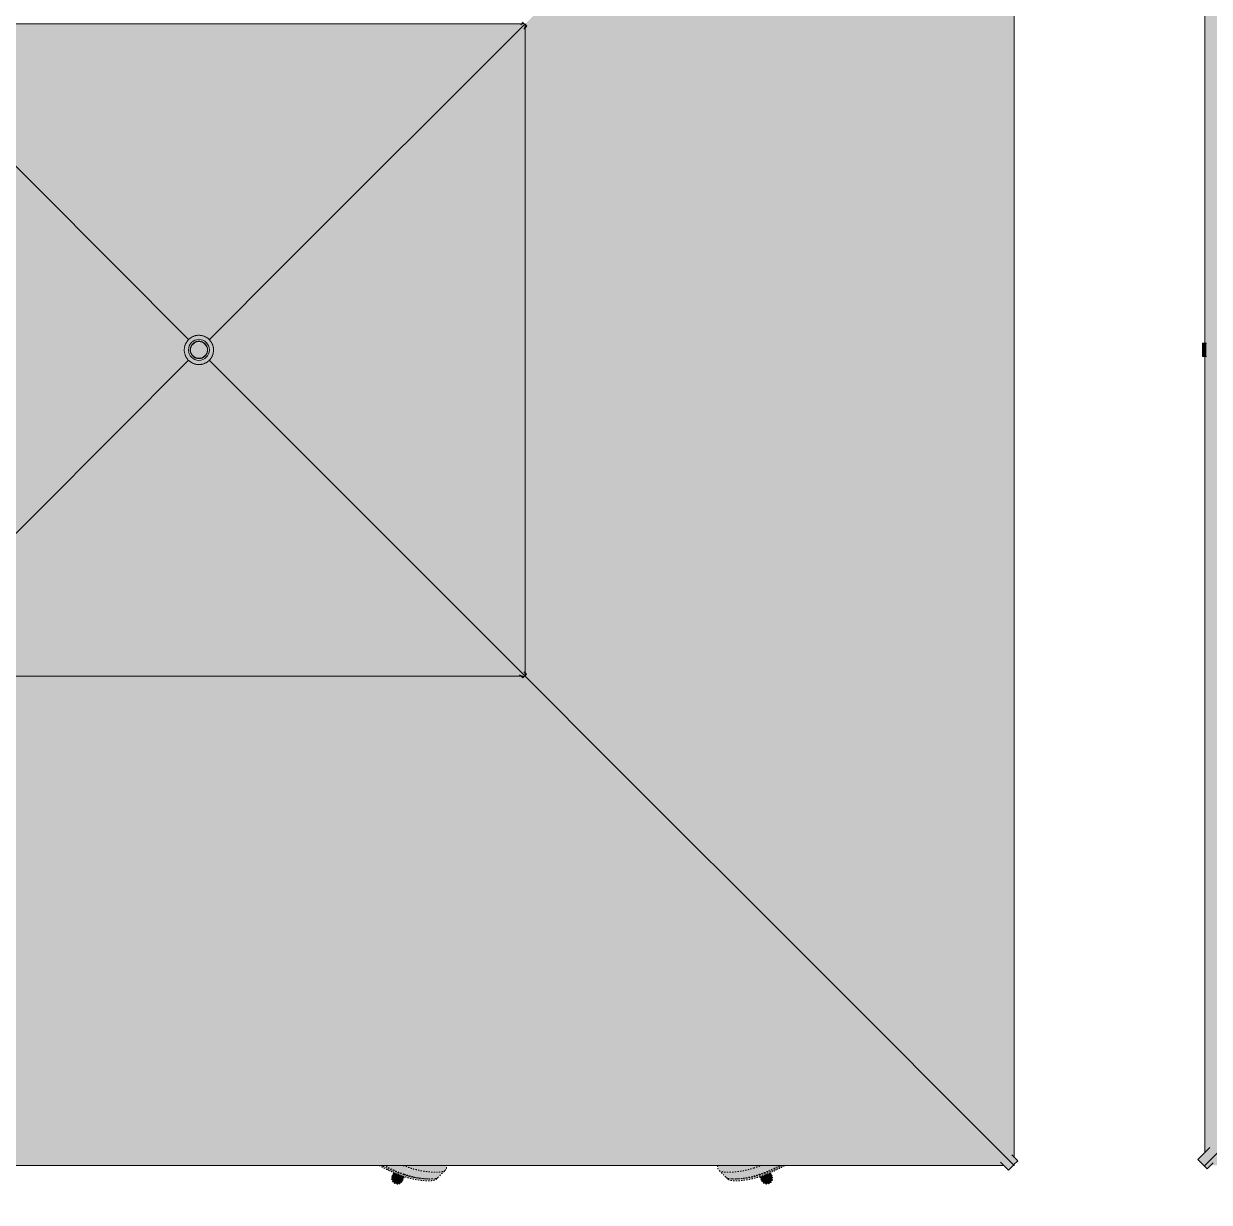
# Model space of a CAD drawing. Header units: inches. Extents: x 9391 to 11530, y 1186 to 2858.
# Drawn here: x 10563.9 to 10653.9, y 2364.1 to 2453.5 of the extents above; entities that cross this region are included whole.
import ezdxf

# ---------------------------------------------------------------- set-up
doc = ezdxf.new("R2010")
doc.units = ezdxf.units.IN
doc.header["$MEASUREMENT"] = 0
doc.linetypes.add('Dash 1_16_', pattern=[0.125, 0.0625, -0.0625])
for name, color, linetype, lineweight in [('A-GENM', 5, 'Continuous', 9), ('G-IMPT', 8, 'Continuous', 9), ('I-FURN', 30, 'Continuous', 9), ('I-FURN-1', 9, 'Continuous', 9), ('I-FURN-2', 253, 'Dash 1_16_', 9)]:
    doc.layers.add(name, color=color, linetype=linetype, lineweight=lineweight)

# ---------------------------------------------------------------- blocks, each defined once
blk = doc.blocks.new('HermanMiller_Collection_Deja-VuChair - OUTDOOR - CHAIR-1502034-FLOOR PLAN - ROOF')
at = {"layer": 'I-FURN-1'}
for points in [[(-7.793, -5.77), (-7.66, -5.77), (-8.094, -4.796), (-8.435, -3.993), (-8.459, -4.004), (-8.175, -4.862), (-7.895, -5.535), (-7.804, -5.744)], [(-6.672, -7.192), (-7.124, -6.603), (-7.618, -5.728), (-8.136, -4.43), (-8.277, -4.151), (-8.337, -4.127), (-8.094, -4.796), (-7.775, -5.524), (-7.394, -6.239), (-6.841, -7.004)], [(-7.6, -5.77), (-6.955, -5.736), (-7.213, -5.215), (-8.192, -4.271), (-7.727, -5.477), (-7.601, -5.767)], [(-8.466, -5.954), (-8.26, -6.048), (-8.034, -6.026), (-7.726, -5.896), (-7.955, -5.398), (-8.081, -5.108), (-8.442, -5.26), (-8.62, -5.544), (-8.557, -5.827), (-8.482, -5.932)], [(-5.862, -7.291), (-5.383, -7.697), (-5.149, -7.741), (-5.046, -7.721), (-4.883, -7.545), (-7.183, -5.245), (-6.69, -6.212), (-6.12, -7.004), (-5.872, -7.279)], [(-6.777, -7.295), (-6.324, -7.698), (-6.074, -7.756), (-6.087, -7.715), (-6.24, -7.614), (-6.586, -7.294), (-7.277, -6.416), (-7.66, -5.77), (-7.772, -5.808), (-7.304, -6.622), (-6.94, -7.103)], [(-6.585, -7.295), (-6.131, -7.698), (-5.868, -7.756), (-5.318, -7.721), (-5.383, -7.697), (-5.862, -7.291), (-6.434, -6.597), (-6.97, -5.77), (-7.594, -5.782), (-7.088, -6.655), (-6.599, -7.278)]]:
    blk.add_hatch(color=256, dxfattribs=at).paths.add_polyline_path(points, flags=0)
at = {"layer": 'I-FURN-2'}
for p, q in [((-8.081, -5.108), (-8.341, -5.206)), ((-8.034, -6.026), (-7.72, -5.909)), ((-6.174, -7.756), (-5.949, -7.756)), ((-5.981, -7.756), (-5.228, -7.756))]:
    blk.add_line(p, q, dxfattribs=at)
blk.add_arc((-8.188, -5.616), 0.438, 110.52412, 290.52412, dxfattribs=at)
for points, knots in [([(-8.479, -3.957), (-8.449, -4.062), (-8.341, -4.423), (-8.123, -5.033), (-7.909, -5.527), (-7.793, -5.77)], [-0.8024956, -0.8024956, -0.8024956, -0.8024956, -0.6666667, -0.3333333, 0, 0, 0, 0]), ([(-7.66, -5.77), (-7.784, -5.528), (-8.013, -5.036), (-8.231, -4.465), (-8.336, -4.143), (-8.357, -4.078)], [-1, -1, -1, -1, -0.6666667, -0.3333333, -0.2490092, -0.2490092, -0.2490092, -0.2490092]), ([(-7.793, -5.77), (-7.737, -5.885), (-7.651, -6.053), (-7.53, -6.267), (-7.339, -6.581), (-7.083, -6.944), (-6.818, -7.254), (-6.65, -7.429), (-6.531, -7.541), (-6.42, -7.633), (-6.288, -7.725), (-6.214, -7.753), (-6.174, -7.756)], [-1, -1, -1, -1, -0.892857, -0.839286, -0.785714, -0.571429, -0.428571, -0.357143, -0.285714, -0.214286, -0.142857, 0, 0, 0, 0]), ([(-6.673, -7.197), (-6.73, -7.131), (-6.921, -6.901), (-7.147, -6.581), (-7.337, -6.267), (-7.459, -6.053), (-7.545, -5.885), (-7.6, -5.77)], [0.4772497, 0.4772497, 0.4772497, 0.4772497, 0.5714286, 0.7857143, 0.8392857, 0.8928571, 1, 1, 1, 1]), ([(-6.939, -5.77), (-6.86, -5.923), (-6.695, -6.217), (-6.421, -6.628), (-6.138, -6.991), (-5.917, -7.237), (-5.761, -7.392), (-5.68, -7.468), (-5.618, -7.522), (-5.558, -7.572), (-5.486, -7.629), (-5.406, -7.685), (-5.314, -7.736), (-5.258, -7.754), (-5.228, -7.756)], [0, 0, 0, 0, 0.142857, 0.285714, 0.428571, 0.571429, 0.625, 0.678571, 0.705357, 0.732143, 0.785714, 0.839286, 0.892857, 1, 1, 1, 1]), ([(-6.343, -7.535), (-6.38, -7.502), (-6.459, -7.428), (-6.542, -7.342), (-6.585, -7.295)], [0.2874321, 0.2874321, 0.2874321, 0.2874321, 0.3571429, 0.4285714, 0.4285714, 0.4285714, 0.4285714]), ([(-6.325, -7.534), (-6.33, -7.53), (-6.35, -7.513), (-6.402, -7.468), (-6.482, -7.393), (-6.548, -7.327), (-6.581, -7.293)], [-0.7142857, -0.7142857, -0.7142857, -0.7142857, -0.7053571, -0.6785714, -0.625, -0.5725451, -0.5725451, -0.5725451, -0.5725451]), ([(-6.133, -7.697), (-6.163, -7.679), (-6.228, -7.633), (-6.302, -7.572), (-6.34, -7.538)], [0.1437988, 0.1437988, 0.1437988, 0.1437988, 0.2142857, 0.2857143, 0.2857143, 0.2857143, 0.2857143]), ([(-5.228, -7.756), (-5.158, -7.756), (-5.038, -7.733), (-4.933, -7.649), (-4.888, -7.577), (-4.877, -7.554)], [0, 0, 0, 0, 0.25, 0.5, 0.6031679, 0.6031679, 0.6031679, 0.6031679])]:
    blk.add_open_spline(points, degree=3, knots=knots, dxfattribs=at)
for points in [[(-7.6, -5.77), (-7.716, -5.527), (-7.931, -5.033), (-8.111, -4.526), (-8.192, -4.271)], [(-7.189, -5.247), (-7.11, -5.423), (-7.027, -5.598), (-6.939, -5.77)], [(-6.583, -7.291), (-6.673, -7.199), (-6.86, -6.991), (-7.142, -6.628), (-7.416, -6.217), (-7.582, -5.923), (-7.66, -5.77)], [(-6.588, -7.292), (-6.615, -7.262), (-6.643, -7.231), (-6.671, -7.199)], [(-5.981, -7.756), (-6.021, -7.753), (-6.071, -7.735), (-6.131, -7.698)]]:
    blk.add_open_spline(points, degree=3, dxfattribs=at)
blk = doc.blocks.new('HermanMiller_Collection_Deja-VuChair - OUTDOOR - CHAIR-1517712-FLOOR PLAN - ROOF')
at = {"layer": 'I-FURN-1'}
for points in [[(-6.777, 7.295), (-7.316, 6.603), (-7.793, 5.77), (-7.639, 5.808), (-7.127, 6.638), (-6.518, 7.362), (-6.113, 7.705), (-6.087, 7.756), (-6.284, 7.713), (-6.424, 7.621), (-6.696, 7.376)], [(-6.585, 7.295), (-7.124, 6.603), (-7.6, 5.77), (-6.939, 5.77), (-6.419, 6.62), (-5.862, 7.291), (-5.383, 7.697), (-5.324, 7.756), (-6.02, 7.74), (-6.209, 7.638), (-6.518, 7.362)], [(-5.862, 7.291), (-6.434, 6.597), (-6.939, 5.77), (-7.183, 5.245), (-4.883, 7.545), (-4.916, 7.617), (-5.13, 7.737), (-5.228, 7.756), (-5.383, 7.697), (-5.791, 7.357)], [(-6.672, 7.192), (-7.141, 6.62), (-7.66, 5.77), (-8.094, 4.796), (-8.351, 4.077), (-8.191, 4.276), (-7.727, 5.477), (-7.364, 6.219), (-6.819, 7.019), (-6.792, 7.051)], [(-8.466, 5.954), (-8.598, 5.77), (-8.587, 5.435), (-8.341, 5.206), (-8.08, 5.109), (-7.748, 5.919), (-8.146, 6.052), (-8.369, 6.015)], [(-7.793, 5.77), (-8.255, 4.635), (-8.473, 3.955), (-8.337, 4.127), (-8.094, 4.796), (-7.77, 5.534), (-7.66, 5.77), (-7.778, 5.77)], [(-7.6, 5.77), (-8.136, 4.43), (-8.157, 4.271), (-7.168, 5.278), (-6.97, 5.77), (-7.266, 5.77)]]:
    blk.add_hatch(color=256, dxfattribs=at).paths.add_polyline_path(points, flags=0)
at = {"layer": 'I-FURN-2'}
for p, q in [((-5.949, 7.756), (-6.174, 7.756)), ((-5.228, 7.756), (-5.981, 7.756)), ((-7.72, 5.909), (-8.034, 6.026)), ((-8.341, 5.206), (-8.081, 5.108))]:
    blk.add_line(p, q, dxfattribs=at)
blk.add_arc((-8.188, 5.616), 0.438, 69.47588, 249.47588, dxfattribs=at)
for points, knots in [([(-6.174, 7.756), (-6.204, 7.754), (-6.257, 7.737), (-6.345, 7.686), (-6.421, 7.631), (-6.49, 7.575), (-6.547, 7.525), (-6.605, 7.471), (-6.682, 7.396), (-6.829, 7.242), (-7.039, 6.995), (-7.306, 6.63), (-7.564, 6.218), (-7.719, 5.923), (-7.793, 5.77)], [-1, -1, -1, -1, -0.892857, -0.839286, -0.785714, -0.732143, -0.705357, -0.678571, -0.625, -0.571429, -0.428571, -0.285714, -0.142857, 0, 0, 0, 0]), ([(-7.66, 5.77), (-7.601, 5.885), (-7.509, 6.052), (-7.38, 6.266), (-7.178, 6.578), (-6.906, 6.94), (-6.674, 7.198), (-6.583, 7.291)], [-1, -1, -1, -1, -0.8928571, -0.8392857, -0.7857143, -0.5714286, -0.4285714, -0.4285714, -0.4285714, -0.4285714]), ([(-7.6, 5.77), (-7.527, 5.923), (-7.372, 6.218), (-7.113, 6.63), (-6.877, 6.954), (-6.73, 7.131), (-6.673, 7.197)], [0, 0, 0, 0, 0.1428571, 0.2857143, 0.4285714, 0.5227503, 0.5227503, 0.5227503, 0.5227503]), ([(-5.228, 7.756), (-5.248, 7.754), (-5.295, 7.743), (-5.38, 7.701), (-5.467, 7.643), (-5.544, 7.584), (-5.623, 7.519), (-5.728, 7.425), (-5.905, 7.25), (-6.185, 6.94), (-6.456, 6.578), (-6.658, 6.266), (-6.788, 6.052), (-6.88, 5.885), (-6.939, 5.77)], [0, 0, 0, 0, 0.071429, 0.142857, 0.214286, 0.25, 0.285714, 0.357143, 0.428571, 0.571429, 0.785714, 0.839286, 0.892857, 1, 1, 1, 1]), ([(-6.585, 7.295), (-6.553, 7.33), (-6.49, 7.396), (-6.413, 7.471), (-6.365, 7.516), (-6.347, 7.532), (-6.343, 7.535)], [0.5714286, 0.5714286, 0.5714286, 0.5714286, 0.625, 0.6785714, 0.7053571, 0.7125679, 0.7125679, 0.7125679, 0.7125679]), ([(-6.581, 7.293), (-6.537, 7.339), (-6.449, 7.426), (-6.365, 7.5), (-6.325, 7.534)], [-0.4274549, -0.4274549, -0.4274549, -0.4274549, -0.3571429, -0.2857143, -0.2857143, -0.2857143, -0.2857143]), ([(-6.34, 7.538), (-6.331, 7.546), (-6.293, 7.579), (-6.229, 7.632), (-6.171, 7.673), (-6.139, 7.693), (-6.132, 7.698)], [0.7142857, 0.7142857, 0.7142857, 0.7142857, 0.7321429, 0.7857143, 0.8392857, 0.8562012, 0.8562012, 0.8562012, 0.8562012]), ([(-6.131, 7.698), (-6.116, 7.707), (-6.059, 7.739), (-6.011, 7.754), (-5.981, 7.756)], [0.8571429, 0.8571429, 0.8571429, 0.8571429, 0.8928571, 1, 1, 1, 1]), ([(-4.877, 7.554), (-4.888, 7.577), (-4.933, 7.649), (-5.038, 7.733), (-5.158, 7.756), (-5.228, 7.756)], [0.3968321, 0.3968321, 0.3968321, 0.3968321, 0.5, 0.75, 1, 1, 1, 1]), ([(-7.793, 5.77), (-7.909, 5.527), (-8.123, 5.033), (-8.341, 4.423), (-8.449, 4.062), (-8.479, 3.957)], [-1, -1, -1, -1, -0.6666667, -0.3333333, -0.1975044, -0.1975044, -0.1975044, -0.1975044]), ([(-8.357, 4.078), (-8.336, 4.143), (-8.231, 4.465), (-8.013, 5.036), (-7.784, 5.528), (-7.66, 5.77)], [-0.7509908, -0.7509908, -0.7509908, -0.7509908, -0.6666667, -0.3333333, 0, 0, 0, 0])]:
    blk.add_open_spline(points, degree=3, knots=knots, dxfattribs=at)
for points in [[(-6.671, 7.199), (-6.643, 7.231), (-6.615, 7.262), (-6.588, 7.292)], [(-8.192, 4.271), (-8.111, 4.526), (-7.931, 5.033), (-7.716, 5.527), (-7.6, 5.77)], [(-6.939, 5.77), (-7.027, 5.598), (-7.11, 5.423), (-7.189, 5.247)]]:
    blk.add_open_spline(points, degree=3, dxfattribs=at)
blk = doc.blocks.new('Umbrella-Outdoor_17359 - umbrella_dwg-1501861-FLOOR PLAN - ROOF')
at = {"layer": 'G-IMPT'}
for points in [[(-219.051, -121.529), (-182.089, -84.463), (-182.283, -84.269), (-182.072, -84.058), (-182.072, -59.902), (-182.141, -59.902), (-182.141, -59.502), (-182.072, -59.502), (-182.072, -35.276), (-182.248, -35.1), (-182.089, -34.941), (-219.051, 2.125), (-218.764, 1.043), (-219.082, 1.362), (-219.082, -59.202), (-218.955, -59.202), (-218.955, -60.202), (-219.082, -60.202), (-219.082, -120.593), (-218.702, -120.213)], [(-218.955, -60.202), (-218.955, -59.202), (-219.257, -59.202), (-219.257, -60.202)], [(-218.636, -121.561), (-96.333, -121.561), (-96.588, -121.305), (-95.539, -121.561), (-132.689, -84.446), (-132.831, -84.587), (-132.972, -84.446), (-181.893, -84.446), (-182, -84.552), (-182.089, -84.463), (-219.051, -121.529), (-218.443, -121.368)], [(-218.903, -121.827), (-218.443, -121.368), (-219.051, -121.529), (-218.702, -120.213), (-219.61, -121.12), (-219.082, -121.648)]]:
    blk.add_hatch(color=256, dxfattribs=at).paths.add_polyline_path(points, flags=0)
for p, q in [((-219.257, -60.202), (-219.257, -59.202)), ((-218.955, -59.202), (-219.257, -59.202)), ((-218.955, -60.202), (-219.257, -60.202)), ((-218.702, -120.213), (-219.61, -121.12)), ((-218.903, -121.827), (-219.61, -121.12)), ((-218.903, -121.827), (-218.443, -121.368))]:
    blk.add_line(p, q, dxfattribs=at)
at = {"layer": 'G-IMPT', "flags": 128}
for points in [[(-219.082, 1.362), (-219.082, -28.773), (-219.082, -59.202)], [(-219.082, -60.202), (-219.082, -90.631), (-219.082, -120.593)], [(-182.089, -84.463), (-188.593, -90.985), (-203.838, -106.273), (-219.082, -121.561)], [(-219.082, -121.561), (-203.838, -106.273), (-188.593, -90.985), (-182.089, -84.463)]]:
    blk.add_lwpolyline(points, dxfattribs=at)
blk = doc.blocks.new('Umbrella-Outdoor_17359 - Umbrella-Outdoor_17359-1502046-FLOOR PLAN - ROOF')
blk.add_blockref('Umbrella-Outdoor_17359 - umbrella_dwg-1501861-FLOOR PLAN - ROOF', (0, 0))
blk = doc.blocks.new('Umbrella-Outdoor_17359 - umbrella_dwg-V45-FLOOR PLAN - ROOF')
at = {"layer": 'G-IMPT'}
for points in [[(-95.539, -121.561), (-95.539, -121.474), (-95.732, -120.747), (-95.539, -120.941), (-95.539, 1.363), (-95.795, 1.108), (-95.539, 2.157), (-132.654, -34.993), (-132.513, -35.135), (-132.654, -35.276), (-132.654, -84.197), (-132.548, -84.304), (-132.654, -84.446), (-95.583, -121.517)], [(-182.056, -84.43), (-158.191, -60.46), (-158.466, -59.953), (-158.469, -59.483), (-158.409, -59.268), (-158.226, -58.969), (-158.207, -58.891), (-182.059, -34.971), (-181.944, -35.404), (-182.072, -35.276), (-182.072, -59.502), (-182.021, -59.51), (-182.021, -59.902), (-182.072, -59.902), (-182.072, -84.058), (-181.917, -83.904)], [(-132.654, -84.446), (-132.656, -84.412), (-132.734, -84.117), (-132.654, -84.197), (-132.654, -35.276), (-132.757, -35.378), (-132.672, -34.976), (-156.589, -58.944), (-156.398, -59.243), (-156.325, -59.502), (-156.327, -59.921), (-156.384, -60.138), (-156.503, -60.314), (-156.619, -60.481), (-132.672, -84.428)], [(-156.569, -59.702), (-156.305, -59.702), (-156.386, -59.269), (-156.569, -58.969), (-156.759, -58.801), (-156.991, -58.669), (-157.513, -58.605), (-158.12, -58.869), (-158.322, -59.087), (-158.398, -59.243), (-158.471, -59.502), (-158.458, -59.702), (-158.189, -59.702), (-157.903, -59.12), (-157.341, -58.934), (-156.826, -59.174), (-156.589, -59.702)], [(-157.455, -60.81), (-156.974, -60.695), (-156.637, -60.51), (-156.33, -59.953), (-156.337, -59.702), (-156.607, -59.702), (-156.892, -60.283), (-157.435, -60.478), (-157.97, -60.231), (-158.233, -59.702), (-158.491, -59.702), (-158.413, -60.136), (-158.293, -60.314), (-157.943, -60.646), (-157.467, -60.807)], [(-180.971, -84.446), (-132.972, -84.446), (-133.074, -84.343), (-132.672, -84.428), (-156.637, -60.51), (-156.976, -60.696), (-157.301, -60.787), (-157.551, -60.788), (-157.861, -60.679), (-158.159, -60.51), (-158.207, -60.513), (-182.056, -84.432), (-181.836, -84.388), (-181.893, -84.446), (-181.467, -84.446)], [(-218.636, -121.561), (-96.333, -121.561), (-96.588, -121.305), (-95.539, -121.561), (-132.689, -84.446), (-132.831, -84.587), (-132.972, -84.446), (-181.893, -84.446), (-182, -84.552), (-182.089, -84.463), (-219.051, -121.529), (-218.443, -121.368)]]:
    blk.add_hatch(color=256, dxfattribs=at).paths.add_polyline_path(points, flags=0)
h = blk.add_hatch(color=256, dxfattribs=at)
h.paths.add_polyline_path([(-156.615, -58.919), (-132.682, -34.965), (-132.983, -35.039), (-132.902, -34.959), (-181.824, -34.959), (-181.722, -35.061), (-182.072, -34.959), (-158.18, -58.918), (-157.851, -58.702), (-157.243, -58.62), (-156.879, -58.733), (-156.68, -58.866)], flags=0)
h.paths.add_polyline_path([(-162.3, -52.571), (-162.3, -52.571), (-162.427, -52.296)], flags=0)
h.paths.add_polyline_path([(-170.921, -42.019), (-170.922, -42.019), (-171.355, -41.873)], flags=0)
h = blk.add_hatch(color=256, dxfattribs=at)
h.paths.add_polyline_path([(-132.757, -35.378), (-132.513, -35.135), (-132.654, -34.993)], flags=0)
h.paths.add_polyline_path([(-132.983, -35.039), (-132.689, -34.959), (-132.796, -34.852), (-132.98, -35.036)], flags=0)
h = blk.add_hatch(color=256, dxfattribs=at)
h.paths.add_polyline_path([(-158.189, -59.702), (-158.134, -59.691), (-158.168, -59.652)], flags=0)
h.paths.add_polyline_path([(-156.74, -59.702), (-156.775, -59.41), (-156.82, -59.354), (-156.8, -59.302), (-156.789, -59.262), (-156.852, -59.141), (-157.072, -59.063), (-157.029, -59.134), (-157.118, -59.095), (-157.38, -59.012), (-157.371, -59.034), (-157.172, -59.158), (-156.933, -59.285), (-156.743, -59.697)], flags=0)
h.paths.add_polyline_path([(-158.037, -59.696), (-157.908, -59.267), (-157.998, -59.332), (-158.024, -59.419), (-158.027, -59.484), (-158.041, -59.665), (-158.039, -59.679)], flags=0)
h.paths.add_polyline_path([(-158.03, -59.319), (-157.908, -59.216), (-157.889, -59.139), (-157.97, -59.173), (-158.017, -59.286)], flags=0)
h.paths.add_polyline_path([(-157.511, -59.111), (-157.442, -59.051), (-157.52, -59.073)], flags=0)
h.paths.add_polyline_path([(-157.736, -59.204), (-157.551, -59.092), (-157.653, -59.09), (-157.853, -59.188), (-157.822, -59.195), (-157.751, -59.203)], flags=0)
h.paths.add_polyline_path([(-157.103, -59.048), (-157.398, -58.911), (-157.442, -58.976), (-157.109, -59.047)], flags=0)
h = blk.add_hatch(color=256, dxfattribs=at)
h.paths.add_polyline_path([(-156.852, -60.127), (-156.742, -60.028), (-156.68, -59.847), (-156.66, -59.702), (-156.607, -59.702), (-156.825, -59.29), (-156.829, -59.333), (-156.775, -59.41), (-156.739, -59.451), (-156.785, -59.619), (-156.757, -59.725), (-156.768, -59.92), (-156.76, -60.011), (-156.781, -60.055), (-156.851, -60.126)], flags=0)
h.paths.add_polyline_path([(-157.829, -60.028), (-157.862, -60.119), (-157.867, -60.033), (-157.832, -60.028)], flags=0)
h.paths.add_polyline_path([(-157.398, -60.493), (-156.931, -60.261), (-156.91, -60.143), (-156.933, -60.119), (-156.91, -59.985), (-156.997, -60.104), (-157.061, -60.148), (-157.18, -60.234), (-157.245, -60.239), (-157.341, -60.255), (-157.454, -60.26), (-157.807, -60.085), (-157.886, -59.985), (-157.901, -60.028), (-157.821, -60.165), (-157.413, -60.381), (-157.348, -60.453)], flags=0)
h.paths.add_polyline_path([(-157.533, -60.381), (-157.716, -60.329), (-157.631, -60.366), (-157.538, -60.38)], flags=0)
h.paths.add_polyline_path([(-157.263, -60.379), (-157.341, -60.317), (-157.275, -60.331), (-157.264, -60.377)], flags=0)
h.paths.add_polyline_path([(-157.206, -60.331), (-157.245, -60.277), (-156.974, -60.209), (-156.974, -60.238), (-157.142, -60.314), (-157.198, -60.329)], flags=0)
h.paths.add_polyline_path([(-156.947, -60.153), (-156.938, -60.032), (-156.912, -60.069), (-156.947, -60.152)], flags=0)
h.paths.add_polyline_path([(-157.944, -60.127), (-158.004, -59.999), (-158.057, -59.953), (-158.011, -59.785), (-158.041, -59.66), (-158.027, -59.484), (-158.036, -59.393), (-158.014, -59.35), (-158.11, -59.511), (-158.136, -59.702), (-158.189, -59.702), (-157.995, -60.102), (-157.946, -60.126)], flags=0)
h.paths.add_polyline_path([(-156.966, -59.376), (-156.933, -59.285), (-156.928, -59.371), (-156.964, -59.376)], flags=0)
h.paths.add_polyline_path([(-156.844, -59.499), (-156.974, -59.24), (-157.383, -59.023), (-157.341, -59.015), (-157.47, -58.969), (-157.532, -58.967), (-157.864, -59.143), (-157.885, -59.261), (-157.863, -59.284), (-157.867, -59.405), (-157.799, -59.3), (-157.735, -59.256), (-157.616, -59.17), (-157.551, -59.165), (-157.422, -59.134), (-157.369, -59.134), (-156.996, -59.3), (-156.91, -59.419), (-156.853, -59.484)], flags=0)
h.paths.add_polyline_path([(-157.829, -59.376), (-157.888, -59.346), (-157.84, -59.308), (-157.829, -59.376)], flags=0)
h.paths.add_polyline_path([(-157.511, -59.111), (-157.505, -59.033), (-157.442, -59.082), (-157.497, -59.105)], flags=0)
h.paths.add_polyline_path([(-157.736, -59.204), (-157.822, -59.166), (-157.653, -59.09), (-157.532, -59.1), (-157.551, -59.127), (-157.716, -59.196)], flags=0)
h.paths.add_polyline_path([(-157.023, -59.141), (-157.158, -59.039), (-157.141, -59.084), (-157.033, -59.136)], flags=0)
h = blk.add_hatch(color=256, dxfattribs=at)
h.paths.add_polyline_path([(-157.212, -59.702), (-156.757, -59.702), (-156.91, -59.419), (-156.996, -59.3), (-157.023, -59.269), (-157.157, -59.195), (-157.245, -59.162), (-157.636, -59.19), (-157.735, -59.256), (-157.802, -59.307), (-157.89, -59.422), (-157.977, -59.541), (-158.039, -59.702), (-157.236, -59.702)], flags=0)
h.paths.add_polyline_path([(-156.966, -59.376), (-156.914, -59.333), (-156.96, -59.333), (-156.966, -59.376)], flags=0)
h.paths.add_polyline_path([(-157.829, -59.376), (-157.874, -59.312), (-157.857, -59.372), (-157.833, -59.376)], flags=0)
h = blk.add_hatch(color=256, dxfattribs=at)
h.paths.add_polyline_path([(-157.533, -60.381), (-157.424, -60.371), (-157.623, -60.247), (-157.863, -60.12), (-158.056, -59.702), (-158.052, -59.986), (-157.976, -60.05), (-157.995, -60.102), (-158.006, -60.143), (-157.927, -60.266), (-157.723, -60.341), (-157.764, -60.272), (-157.678, -60.309), (-157.538, -60.379)], flags=0)
h.paths.add_polyline_path([(-157.398, -60.493), (-157.352, -60.428), (-157.583, -60.412), (-157.435, -60.478)], flags=0)
h.paths.add_polyline_path([(-157.263, -60.379), (-157.321, -60.308), (-157.341, -60.356), (-157.269, -60.377)], flags=0)
h.paths.add_polyline_path([(-157.206, -60.331), (-156.943, -60.216), (-156.974, -60.209), (-157.118, -60.224), (-157.245, -60.312), (-157.214, -60.327)], flags=0)
h.paths.add_polyline_path([(-156.852, -60.127), (-156.772, -59.985), (-156.768, -59.92), (-156.749, -59.785), (-156.789, -59.785), (-156.888, -60.137), (-156.871, -60.133)], flags=0)
h.paths.add_polyline_path([(-156.934, -60.267), (-156.826, -60.23), (-156.805, -60.104), (-156.88, -60.174), (-156.931, -60.261)], flags=0)
h.paths.add_polyline_path([(-156.686, -59.893), (-156.607, -59.702), (-156.66, -59.702), (-156.68, -59.847)], flags=0)
h = blk.add_hatch(color=256, dxfattribs=at)
h.paths.add_polyline_path([(-157.397, -60.281), (-157.236, -60.239), (-157.159, -60.213), (-157.061, -60.148), (-156.997, -60.104), (-156.905, -59.982), (-156.819, -59.863), (-156.757, -59.702), (-158.039, -59.702), (-157.886, -59.985), (-157.799, -60.104), (-157.773, -60.136), (-157.639, -60.209), (-157.551, -60.242), (-157.398, -60.281)], flags=0)
h.paths.add_polyline_path([(-157.849, -60.153), (-157.867, -60.033), (-157.882, -60.072), (-157.849, -60.152)], flags=0)
h.paths.add_polyline_path([(-156.947, -60.153), (-156.938, -60.032), (-156.961, -60.06), (-156.948, -60.145)], flags=0)
h = blk.add_hatch(color=256, dxfattribs=at)
h.paths.add_polyline_path([(-132.831, -84.587), (-132.689, -84.446), (-133.074, -84.343), (-132.972, -84.446)], flags=0)
h.paths.add_polyline_path([(-132.656, -84.412), (-132.548, -84.304), (-132.734, -84.117)], flags=0)
h = blk.add_hatch(color=256, dxfattribs=at)
h.paths.add_polyline_path([(-95.98, -121.914), (-95.626, -121.561), (-96.588, -121.305), (-96.007, -121.888)], flags=0)
h.paths.add_polyline_path([(-95.539, -121.474), (-95.273, -121.207), (-95.732, -120.747)], flags=0)
for p, q in [((-157.598, -34.959), (-157.198, -34.959)), ((-132.796, -34.852), (-132.98, -35.036)), ((-132.672, -34.976), (-132.513, -35.135)), ((-132.757, -35.378), (-132.513, -35.135)), ((-95.539, -59.202), (-95.539, -60.202)), ((-132.654, -59.502), (-132.654, -59.902)), ((-157.198, -84.446), (-157.598, -84.446)), ((-133.074, -84.344), (-132.831, -84.587)), ((-132.689, -84.446), (-132.831, -84.587)), ((-132.548, -84.304), (-132.734, -84.117)), ((-132.548, -84.304), (-132.68, -84.437)), ((-96.588, -121.305), (-95.98, -121.914)), ((-95.273, -121.207), (-95.732, -120.747)), ((-95.273, -121.207), (-95.583, -121.517)), ((-156.898, -121.561), (-157.898, -121.561)), ((-95.626, -121.561), (-95.98, -121.914)), ((-95.626, -121.561), (-95.539, -121.561)), ((-95.539, -121.561), (-95.539, -121.474))]:
    blk.add_line(p, q, dxfattribs=at)
at = {"layer": 'G-IMPT', "flags": 128}
for points in [[(-95.539, -120.941), (-95.539, -90.631), (-95.539, -59.702), (-95.539, -28.773), (-95.539, 1.363)], [(-182.072, -34.959), (-175.974, -41.074), (-169.876, -47.189), (-163.778, -53.304), (-158.219, -58.879)], [(-158.219, -58.879), (-163.778, -53.304), (-169.876, -47.189), (-175.974, -41.074), (-182.072, -34.959)], [(-132.902, -34.959), (-145.009, -34.959), (-157.363, -34.959), (-169.717, -34.959), (-181.824, -34.959)], [(-156.575, -58.879), (-151, -53.304), (-144.885, -47.189), (-138.77, -41.074), (-132.654, -34.959)], [(-132.654, -34.959), (-138.77, -41.074), (-144.885, -47.189), (-151, -53.304), (-156.575, -58.879)], [(-132.654, -84.197), (-132.654, -72.074), (-132.654, -59.702), (-132.654, -47.33), (-132.654, -35.276)], [(-157.341, -58.593), (-157.386, -58.591), (-157.43, -58.592), (-157.475, -58.594), (-157.519, -58.598), (-157.563, -58.604), (-157.607, -58.611), (-157.65, -58.62), (-157.693, -58.631), (-157.736, -58.644), (-157.778, -58.658), (-157.819, -58.674), (-157.86, -58.692), (-157.9, -58.711), (-157.939, -58.732), (-157.978, -58.755), (-158.015, -58.779), (-158.052, -58.804), (-158.087, -58.831), (-158.121, -58.859), (-158.154, -58.889), (-158.186, -58.92), (-158.217, -58.952), (-158.246, -58.985), (-158.274, -59.02), (-158.301, -59.055), (-158.326, -59.092), (-158.35, -59.129), (-158.372, -59.168), (-158.392, -59.207), (-158.411, -59.247), (-158.429, -59.288), (-158.445, -59.33), (-158.459, -59.372), (-158.471, -59.415), (-158.482, -59.458), (-158.49, -59.501), (-158.498, -59.545), (-158.503, -59.589), (-158.507, -59.634), (-158.508, -59.678), (-158.509, -59.702)], [(-156.745, -59.702), (-156.745, -59.676), (-156.747, -59.65), (-156.749, -59.624), (-156.753, -59.598), (-156.758, -59.572), (-156.763, -59.547), (-156.77, -59.522), (-156.778, -59.497), (-156.787, -59.472), (-156.796, -59.448), (-156.807, -59.424), (-156.819, -59.4), (-156.831, -59.378), (-156.845, -59.355), (-156.859, -59.333), (-156.874, -59.312), (-156.89, -59.291), (-156.907, -59.271), (-156.924, -59.252), (-156.943, -59.234), (-156.962, -59.216), (-156.982, -59.199), (-157.002, -59.182), (-157.023, -59.167), (-157.045, -59.152), (-157.067, -59.139), (-157.09, -59.126), (-157.113, -59.114), (-157.137, -59.103), (-157.161, -59.093), (-157.186, -59.084), (-157.211, -59.076), (-157.236, -59.069), (-157.261, -59.063), (-157.287, -59.058), (-157.313, -59.055), (-157.339, -59.052), (-157.365, -59.05), (-157.391, -59.049), (-157.417, -59.049), (-157.443, -59.051), (-157.469, -59.053), (-157.495, -59.056), (-157.521, -59.061), (-157.546, -59.066), (-157.572, -59.072), (-157.597, -59.08), (-157.621, -59.088), (-157.646, -59.098), (-157.67, -59.108), (-157.693, -59.12), (-157.716, -59.132), (-157.739, -59.145), (-157.761, -59.159), (-157.782, -59.174), (-157.803, -59.19), (-157.823, -59.206), (-157.843, -59.224), (-157.861, -59.242), (-157.879, -59.261), (-157.897, -59.281), (-157.913, -59.301), (-157.929, -59.322), (-157.944, -59.343), (-157.957, -59.365), (-157.97, -59.388), (-157.983, -59.411), (-157.994, -59.435), (-158.004, -59.459), (-158.013, -59.483), (-158.021, -59.508), (-158.029, -59.533), (-158.035, -59.559), (-158.04, -59.584), (-158.044, -59.61), (-158.048, -59.636), (-158.05, -59.662), (-158.051, -59.688), (-158.051, -59.702)], [(-156.287, -59.702), (-156.288, -59.658), (-156.291, -59.613), (-156.295, -59.569), (-156.301, -59.525), (-156.309, -59.481), (-156.319, -59.438), (-156.33, -59.395), (-156.343, -59.353), (-156.358, -59.311), (-156.375, -59.269), (-156.393, -59.229), (-156.413, -59.189), (-156.434, -59.15), (-156.457, -59.112), (-156.481, -59.075), (-156.507, -59.039), (-156.534, -59.004), (-156.563, -58.97), (-156.593, -58.937), (-156.624, -58.905), (-156.656, -58.875), (-156.69, -58.846), (-156.725, -58.818), (-156.761, -58.792), (-156.798, -58.767), (-156.836, -58.744), (-156.874, -58.722), (-156.914, -58.702), (-156.954, -58.684), (-156.995, -58.667), (-157.037, -58.651), (-157.079, -58.638), (-157.122, -58.626), (-157.165, -58.616), (-157.209, -58.607), (-157.253, -58.601), (-157.297, -58.596), (-157.341, -58.593)], [(-158.509, -59.702), (-158.508, -59.746), (-158.505, -59.791), (-158.501, -59.835), (-158.494, -59.879), (-158.487, -59.923), (-158.477, -59.966), (-158.465, -60.009), (-158.452, -60.051), (-158.437, -60.093), (-158.421, -60.135), (-158.403, -60.175), (-158.383, -60.215), (-158.362, -60.254), (-158.339, -60.292), (-158.315, -60.329), (-158.289, -60.365), (-158.262, -60.401), (-158.233, -60.435), (-158.203, -60.467), (-158.172, -60.499), (-158.139, -60.529), (-158.106, -60.558), (-158.071, -60.586), (-158.035, -60.612), (-157.998, -60.637), (-157.96, -60.66), (-157.921, -60.682), (-157.882, -60.702), (-157.841, -60.72), (-157.8, -60.737), (-157.759, -60.753), (-157.716, -60.766), (-157.674, -60.778), (-157.63, -60.788), (-157.587, -60.797), (-157.543, -60.803), (-157.499, -60.808), (-157.454, -60.811), (-157.41, -60.813), (-157.365, -60.812), (-157.321, -60.81), (-157.277, -60.806), (-157.233, -60.801), (-157.189, -60.793), (-157.145, -60.784), (-157.102, -60.773), (-157.06, -60.76), (-157.018, -60.746), (-156.976, -60.73), (-156.936, -60.712), (-156.896, -60.693), (-156.856, -60.672), (-156.818, -60.65), (-156.781, -60.626), (-156.744, -60.6), (-156.709, -60.573), (-156.674, -60.545), (-156.641, -60.515), (-156.609, -60.485), (-156.579, -60.452), (-156.549, -60.419), (-156.521, -60.385), (-156.495, -60.349), (-156.47, -60.312), (-156.446, -60.275), (-156.424, -60.236), (-156.403, -60.197), (-156.384, -60.157), (-156.367, -60.116), (-156.351, -60.074), (-156.337, -60.032), (-156.325, -59.989), (-156.314, -59.946), (-156.305, -59.903), (-156.298, -59.859), (-156.293, -59.815), (-156.289, -59.77), (-156.287, -59.726), (-156.287, -59.702)], [(-158.051, -59.702), (-158.05, -59.728), (-158.049, -59.754), (-158.046, -59.78), (-158.043, -59.806), (-158.038, -59.832), (-158.032, -59.857), (-158.026, -59.883), (-158.018, -59.907), (-158.009, -59.932), (-157.999, -59.956), (-157.989, -59.98), (-157.977, -60.004), (-157.965, -60.027), (-157.951, -60.049), (-157.937, -60.071), (-157.922, -60.092), (-157.906, -60.113), (-157.889, -60.133), (-157.871, -60.152), (-157.853, -60.171), (-157.834, -60.188), (-157.814, -60.205), (-157.794, -60.222), (-157.772, -60.237), (-157.751, -60.252), (-157.728, -60.265), (-157.706, -60.278), (-157.682, -60.29), (-157.659, -60.301), (-157.634, -60.311), (-157.61, -60.32), (-157.585, -60.328), (-157.56, -60.335), (-157.534, -60.341), (-157.509, -60.346), (-157.483, -60.35), (-157.457, -60.352), (-157.431, -60.354), (-157.405, -60.355), (-157.379, -60.355), (-157.353, -60.354), (-157.327, -60.351), (-157.301, -60.348), (-157.275, -60.343), (-157.249, -60.338), (-157.224, -60.332), (-157.199, -60.324), (-157.174, -60.316), (-157.15, -60.306), (-157.126, -60.296), (-157.103, -60.285), (-157.079, -60.272), (-157.057, -60.259), (-157.035, -60.245), (-157.013, -60.23), (-156.993, -60.214), (-156.973, -60.198), (-156.953, -60.18), (-156.934, -60.162), (-156.916, -60.143), (-156.899, -60.124), (-156.883, -60.103), (-156.867, -60.082), (-156.852, -60.061), (-156.838, -60.039), (-156.825, -60.016), (-156.813, -59.993), (-156.802, -59.969), (-156.792, -59.945), (-156.782, -59.921), (-156.774, -59.896), (-156.767, -59.871), (-156.761, -59.846), (-156.755, -59.82), (-156.751, -59.794), (-156.748, -59.768), (-156.746, -59.742), (-156.745, -59.716), (-156.745, -59.702)], [(-158.176, -60.482), (-163.778, -66.1), (-169.876, -72.215), (-175.974, -78.33), (-182.072, -84.446)], [(-182.072, -84.446), (-175.974, -78.33), (-169.876, -72.215), (-163.778, -66.1), (-158.176, -60.482)], [(-156.619, -60.481), (-151, -66.1), (-144.885, -72.215), (-138.77, -78.33), (-132.654, -84.446)], [(-132.654, -84.446), (-138.77, -78.33), (-144.885, -72.215), (-151, -66.1), (-156.619, -60.481)], [(-181.893, -84.446), (-169.717, -84.446), (-157.363, -84.446), (-145.009, -84.446), (-132.972, -84.446)], [(-132.654, -84.446), (-126.115, -90.985), (-110.827, -106.273), (-95.539, -121.561)], [(-95.539, -121.561), (-110.827, -106.273), (-126.115, -90.985), (-132.654, -84.446)], [(-218.636, -121.561), (-188.197, -121.561), (-157.311, -121.561), (-126.425, -121.561), (-96.333, -121.561)]]:
    blk.add_lwpolyline(points, dxfattribs=at)
at = {"layer": 'G-IMPT'}
for radius, start, end in [(0.791, 0, 180), (0.637, 20.57655, 159.42345), (0.634, 146.41919, 157.50464), (0.638, 45, 135), (0.634, 45, 135), (0.634, 22.49535, 33.58081), (0.791, 180, 270), (0.638, 149.20236, 159.74204), (0.638, 200.25796, 210.79764), (0.637, 200.57655, 270), (0.634, 202.49536, 213.58081), (0.638, 225, 270), (0.634, 225, 270), (0.791, 270, 0), (0.637, 270, 339.42345), (0.634, 270, 315), (0.638, 270, 315), (0.634, 326.41919, 337.50465), (0.638, 20.25796, 30.79764), (0.638, 329.20236, 339.74204)]:
    blk.add_arc((-157.398, -59.702), radius, start, end, dxfattribs=at)
blk = doc.blocks.new('Umbrella-Outdoor_17359 - Umbrella-Outdoor_17359-V46-FLOOR PLAN - ROOF')
blk.add_blockref('Umbrella-Outdoor_17359 - umbrella_dwg-V45-FLOOR PLAN - ROOF', (0, 0))

msp = doc.modelspace()

# ---------------------------------------------------------------- block references
at = {"layer": 'A-GENM'}
for name, p in [('Umbrella-Outdoor_17359 - Umbrella-Outdoor_17359-V46-FLOOR PLAN - ROOF', (10734.595, 2488.428)), ('Umbrella-Outdoor_17359 - Umbrella-Outdoor_17359-1502046-FLOOR PLAN - ROOF', (10872.595, 2488.428))]:
    msp.add_blockref(name, p, dxfattribs=at)
at = {"layer": 'I-FURN'}
for name, p, rotation in [('HermanMiller_Collection_Deja-VuChair - OUTDOOR - CHAIR-1502034-FLOOR PLAN - ROOF', (10594.071, 2375.655), 45.00000000000038), ('HermanMiller_Collection_Deja-VuChair - OUTDOOR - CHAIR-1517712-FLOOR PLAN - ROOF', (10618.466, 2375.655), 135.0000000000006)]:
    msp.add_blockref(name, p, dxfattribs=dict(at, rotation=rotation))

doc.saveas('drawing.dxf')
